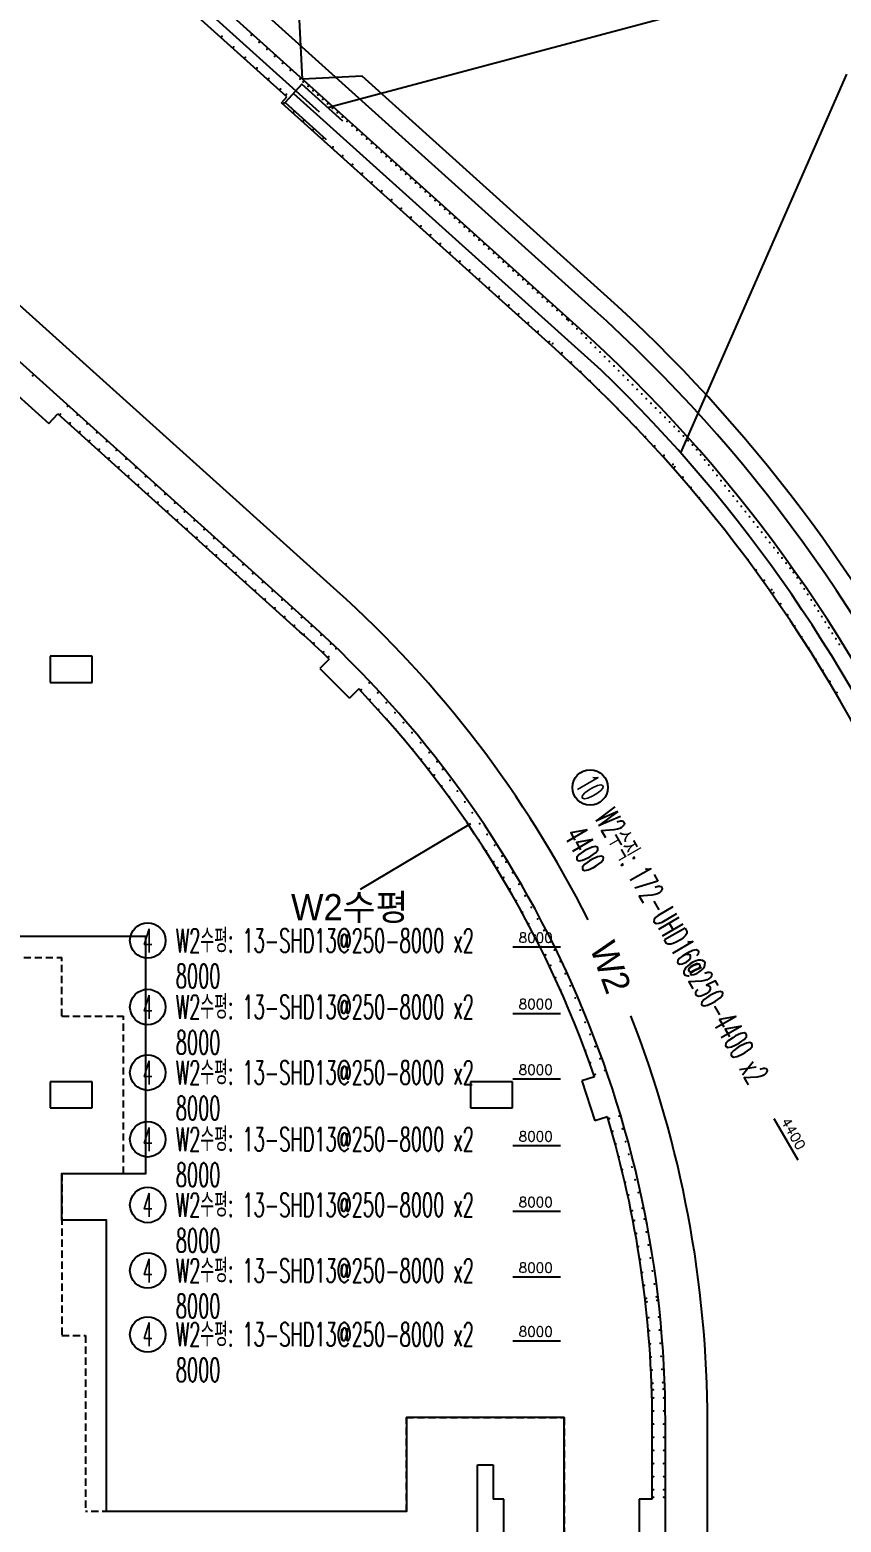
# Model space of a CAD drawing. Header units: millimetres. Extents: x 231380 to 990673, y -319231 to 132826.
# Drawn here: x 462000 to 477431, y -278269 to -249861 of the extents above; entities that cross this region are included whole.
import ezdxf
from ezdxf.enums import TextEntityAlignment as Align

# ---------------------------------------------------------------- set-up
doc = ezdxf.new("R2010")
doc.units = ezdxf.units.MM
doc.header["$LTSCALE"] = 91
doc.linetypes.add('XS-기초$0$HID', pattern=[2.3, 1.5, -0.8])
for name, color, linetype in [('00', 7, 'Continuous'), ('LEADER', 7, 'Continuous'), ('NAME-W', 2, 'Continuous'), ('XDIM', 7, 'Continuous'), ('XREBAR', 1, 'Continuous'), ('XS-기초$0$WALL', 11, 'Continuous'), ('XS-기초$0$기초연단', 3, 'Continuous'), ('XTAG', 7, 'Continuous')]:
    doc.layers.add(name, color=color, linetype=linetype)
doc.styles.add('XRebar', font='Romans.shx', dxfattribs={"bigfont": 'whgtxt.shx'})
doc.styles.add('XRebar2', font='Romans.shx')
doc.styles.add('돋음', font='Dotum.ttf')

# ---------------------------------------------------------------- blocks, each defined once
blk = doc.blocks.new('zdhadbs')
at = {"color": 6, "linetype": 'ByBlock'}
blk.add_lwpolyline([(26745, -18830), (26745, -6265), (23745, -6265), (23745, -8055), (18040, -8055), (18040, -2505), (17190, -2505), (17190, -1620), (18790, -1620), (18790, 2895), (13290, 2895), (13290, 2495), (7465, 2495), (7465, 10130), (11790, 10130), (11790, 12230), (12540, 12230), (12540, 18580), (9540, 18580), (9540, 19330), (-3035, 19330)], dxfattribs=at)
at = {"layer": 'XS-기초$0$WALL', "color": 5}
for p, q in [((26973, 14527), (1759, 37230)), ((21469, 18877), (17159, 22758)), ((21369, 18765), (21469, 18877)), ((26571, 14081), (21369, 18765)), ((21887, 8879), (11706, 18047)), ((16351, 13192), (16945, 12657)), ((16945, 12657), (17112, 12842)), ((21720, 8694), (17112, 12842)), ((16965, 8230), (16965, 7730)), ((17765, 8230), (16965, 8230)), ((17765, 7730), (17765, 8230)), ((22276, 8174), (22098, 7998)), ((22098, 7998), (22661, 7429)), ((16965, 7730), (17765, 7730)), ((22839, 7605), (22661, 7429)), ((16965, 130), (16965, -370)), ((17765, 130), (16965, 130)), ((17765, -370), (17765, 130)), ((24965, 130), (24965, -370)), ((25765, 130), (24965, 130)), ((25765, -370), (25765, 130)), ((27322, 221), (27084, 145)), ((27084, 145), (27329, -617)), ((16965, -370), (17765, -370)), ((24965, -370), (25765, -370)), ((27567, -540), (27329, -617)), ((28420, -7820), (28420, -6355)), ((28670, -19270), (28670, -6255)), ((25095, -8655), (25095, -7165)), ((25095, -7165), (25395, -7165)), ((25395, -7165), (25395, -7820)), ((25595, -7820), (25395, -7820)), ((25595, -8620), (25595, -7820)), ((28420, -7820), (28170, -7820)), ((28170, -7820), (28170, -8620))]:
    blk.add_line(p, q, dxfattribs=at)
for radius, start, end in [(28100, 0, 48), (27500, 0, 48), (20500, 0, 48), (20250, 45.845, 48), (20250, 18.9509, 43.5813), (20250, 0, 16.6872)]:
    blk.add_arc((8170, -6355), radius, start, end, dxfattribs=at)
at = {"layer": 'XS-기초$0$기초연단'}
blk.add_line((27274, 14862), (1848, 37755), dxfattribs=at)
at = {"layer": 'XS-기초$0$기초연단', "linetype": 'XS-기초$0$HID'}
for p, q in [((7465, 2495), (17190, 2495)), ((17190, 1380), (17190, 2495)), ((17190, 1380), (18365, 1380)), ((18365, -1620), (18365, 1380)), ((17190, -1620), (18365, -1620)), ((17190, -1620), (17190, -4705)), ((17190, -4705), (17640, -4705)), ((17640, -4705), (17640, -8055)), ((23745, -6265), (26745, -6265)), ((23745, -8055), (23745, -6265)), ((26745, -6265), (26745, -18830)), ((23745, -8055), (17640, -8055))]:
    blk.add_line(p, q, dxfattribs=at)
at = {"layer": 'XS-기초$0$기초연단'}
blk.add_arc((8170, -6355), 28550, 0, 48, dxfattribs=at)
blk = doc.blocks.new('*U1089', base_point=(463904.9256, -274695.4661))
at = {"layer": 'XTAG', "color": 0, "linetype": 'Continuous', "ltscale": 1.57717e-317}
blk.add_circle((464242.4256, -274695.4661), 337.5, dxfattribs=at)
at = {"layer": 'XTAG', "color": 0, "linetype": 'Continuous', "ltscale": 1.57717e-317, "style": 'XRebar', "width": 0.5}
blk.add_text('4', height=450, dxfattribs=at).set_placement((464242.4256, -274695.4661), align=Align.MIDDLE_CENTER)
at = {"layer": 'XTAG', "color": 0, "linetype": 'Continuous', "ltscale": 1.57717e-317, "style": 'XRebar', "width": 0.55}
for s, p in [('W2수평: 13-SHD13@250-8000 x2', (464776.8006, -274695.4661)), ('8000', (464776.8006, -275370.4661))]:
    blk.add_text(s, height=450, dxfattribs=at).set_placement(p, align=Align.MIDDLE_LEFT)
blk = doc.blocks.new('*U1090', base_point=(463904.9256, -273479.5163))
at = {"layer": 'XTAG', "color": 0, "linetype": 'Continuous', "ltscale": 1.57717e-317}
blk.add_circle((464242.4256, -273479.5163), 337.5, dxfattribs=at)
at = {"layer": 'XTAG', "color": 0, "linetype": 'Continuous', "ltscale": 1.57717e-317, "style": 'XRebar', "width": 0.5}
blk.add_text('4', height=450, dxfattribs=at).set_placement((464242.4256, -273479.5163), align=Align.MIDDLE_CENTER)
at = {"layer": 'XTAG', "color": 0, "linetype": 'Continuous', "ltscale": 1.57717e-317, "style": 'XRebar', "width": 0.55}
for s, p in [('W2수평: 13-SHD13@250-8000 x2', (464776.8006, -273479.5163)), ('8000', (464776.8006, -274154.5163))]:
    blk.add_text(s, height=450, dxfattribs=at).set_placement(p, align=Align.MIDDLE_LEFT)
blk = doc.blocks.new('*U1091', base_point=(463904.9256, -272230.7023))
at = {"layer": 'XTAG', "color": 0, "linetype": 'Continuous', "ltscale": 1.57717e-317}
blk.add_circle((464242.4256, -272230.7023), 337.5, dxfattribs=at)
at = {"layer": 'XTAG', "color": 0, "linetype": 'Continuous', "ltscale": 1.57717e-317, "style": 'XRebar', "width": 0.5}
blk.add_text('4', height=450, dxfattribs=at).set_placement((464242.4256, -272230.7023), align=Align.MIDDLE_CENTER)
at = {"layer": 'XTAG', "color": 0, "linetype": 'Continuous', "ltscale": 1.57717e-317, "style": 'XRebar', "width": 0.55}
for s, p in [('W2수평: 13-SHD13@250-8000 x2', (464776.8006, -272230.7023)), ('8000', (464776.8006, -272905.7023))]:
    blk.add_text(s, height=450, dxfattribs=at).set_placement(p, align=Align.MIDDLE_LEFT)
blk = doc.blocks.new('*U1092', base_point=(463904.9256, -270980.3894))
at = {"layer": 'XTAG', "color": 0, "linetype": 'Continuous', "ltscale": 1.57717e-317}
blk.add_circle((464242.4256, -270980.3894), 337.5, dxfattribs=at)
at = {"layer": 'XTAG', "color": 0, "linetype": 'Continuous', "ltscale": 1.57717e-317, "style": 'XRebar', "width": 0.55}
for s, p in [('W2수평: 13-SHD13@250-8000 x2', (464776.8006, -270980.3894)), ('8000', (464776.8006, -271655.3894))]:
    blk.add_text(s, height=450, dxfattribs=at).set_placement(p, align=Align.MIDDLE_LEFT)
at = {"layer": 'XTAG', "color": 0, "linetype": 'Continuous', "ltscale": 1.57717e-317, "style": 'XRebar', "width": 0.5}
blk.add_text('4', height=450, dxfattribs=at).set_placement((464242.4256, -270980.3894), align=Align.MIDDLE_CENTER)
blk = doc.blocks.new('*U1093', base_point=(463904.9256, -269711.4059))
at = {"layer": 'XTAG', "color": 0, "linetype": 'Continuous', "ltscale": 1.57717e-317}
blk.add_circle((464242.4256, -269711.4059), 337.5, dxfattribs=at)
at = {"layer": 'XTAG', "color": 0, "linetype": 'Continuous', "ltscale": 1.57717e-317, "style": 'XRebar', "width": 0.5}
blk.add_text('4', height=450, dxfattribs=at).set_placement((464242.4256, -269711.4059), align=Align.MIDDLE_CENTER)
at = {"layer": 'XTAG', "color": 0, "linetype": 'Continuous', "ltscale": 1.57717e-317, "style": 'XRebar', "width": 0.55}
for s, p in [('W2수평: 13-SHD13@250-8000 x2', (464776.8006, -269711.4059)), ('8000', (464776.8006, -270386.4059))]:
    blk.add_text(s, height=450, dxfattribs=at).set_placement(p, align=Align.MIDDLE_LEFT)
blk = doc.blocks.new('*U1094', base_point=(463904.9256, -268462.592))
at = {"layer": 'XTAG', "color": 0, "linetype": 'Continuous', "ltscale": 1.57717e-317}
blk.add_circle((464242.4256, -268462.592), 337.5, dxfattribs=at)
at = {"layer": 'XTAG', "color": 0, "linetype": 'Continuous', "ltscale": 1.57717e-317, "style": 'XRebar', "width": 0.5}
blk.add_text('4', height=450, dxfattribs=at).set_placement((464242.4256, -268462.592), align=Align.MIDDLE_CENTER)
at = {"layer": 'XTAG', "color": 0, "linetype": 'Continuous', "ltscale": 1.57717e-317, "style": 'XRebar', "width": 0.55}
for s, p in [('W2수평: 13-SHD13@250-8000 x2', (464776.8006, -268462.592)), ('8000', (464776.8006, -269137.592))]:
    blk.add_text(s, height=450, dxfattribs=at).set_placement(p, align=Align.MIDDLE_LEFT)
blk = doc.blocks.new('*U1095', base_point=(463904.9256, -267197.3466))
at = {"layer": 'XTAG', "color": 0, "linetype": 'Continuous', "ltscale": 1.57717e-317}
blk.add_circle((464242.4256, -267197.3466), 337.5, dxfattribs=at)
at = {"layer": 'XTAG', "color": 0, "linetype": 'Continuous', "ltscale": 1.57717e-317, "style": 'XRebar', "width": 0.5}
blk.add_text('4', height=450, dxfattribs=at).set_placement((464242.4256, -267197.3466), align=Align.MIDDLE_CENTER)
at = {"layer": 'XTAG', "color": 0, "linetype": 'Continuous', "ltscale": 1.57717e-317, "style": 'XRebar', "width": 0.55}
for s, p in [('W2수평: 13-SHD13@250-8000 x2', (464776.8006, -267197.3466)), ('8000', (464776.8006, -267872.3466))]:
    blk.add_text(s, height=450, dxfattribs=at).set_placement(p, align=Align.MIDDLE_LEFT)
blk = doc.blocks.new('*U1104', base_point=(472488, -263991))
at = {"layer": 'XTAG', "color": 0, "linetype": 'Continuous', "ltscale": 4.34369e-311}
blk.add_circle((472657, -264283), 337, dxfattribs=at)
at = {"layer": 'XTAG', "color": 0, "linetype": 'Continuous', "ltscale": 4.34369e-311, "style": 'XRebar', "oblique": 360, "width": 0.5}
blk.add_text('10', height=450, rotation=300, dxfattribs=at).set_placement((472657, -264283), align=Align.MIDDLE_CENTER)
at = {"layer": 'XTAG', "color": 0, "linetype": 'Continuous', "ltscale": 4.34369e-311, "style": 'XRebar', "oblique": 360, "width": 0.55}
for s, p in [('W2수직: 172-UHD16@250-4400 x2', (472924, -264746)), ('4400', (472339, -265084))]:
    blk.add_text(s, height=450, rotation=300, dxfattribs=at).set_placement(p, align=Align.MIDDLE_LEFT)

msp = doc.modelspace()

# ---------------------------------------------------------------- linework, layer by layer
at = {"layer": 'LEADER'}
for p, q in [((467841, -260539.7), (458254.4, -251908)), ((474888.5, -288483.7), (474888.5, -276268.7))]:
    msp.add_line(p, q, dxfattribs=at)
msp.add_lwpolyline([(467189.1, -250802.4), (467129.8, -249672.6), (458050.2, -241497.3)], dxfattribs=at)
msp.add_lwpolyline([(479567.4, -263707.5, 0.0963641), (472926.4, -254891.8), (468318.9, -250743.2), (467189.1, -250802.4)], format="xyb", dxfattribs=at)
for start, end in [(26.69093, 48), (0, 21.30907)]:
    msp.add_arc((453588.5, -276368.7), 21300, start, end, dxfattribs=at)
at = {"layer": 'XDIM', "color": 250, "linetype": 'Continuous', "ltscale": 5e-324}
for p, q in [((471637.9, -267291.8), (471637.9, -267291.8)), ((471637.9, -268557.1), (471637.9, -268557.1)), ((471637.9, -269805.9), (471637.9, -269805.9)), ((476402.1, -270959.8), (476402.2, -270959.8)), ((471637.9, -271074.9), (471637.9, -271074.9)), ((471637.9, -272325.2), (471637.9, -272325.2)), ((471637.9, -273574), (471637.9, -273574)), ((471637.9, -274790), (471637.9, -274790))]:
    msp.add_line(p, q, dxfattribs=at)
at = {"layer": 'XDIM'}
for points in [[(447108.3, -233057.4), (467505.1, -251422.8)], [(467953, -251597.9), (467172.7, -250895.3), (466858.2, -251244.6), (467638.5, -251947.2)], [(467015.4, -251070), (472858.9, -256331.4)], [(470383.8, -264975.4), (468284.3, -266223.5)]]:
    msp.add_lwpolyline(points, dxfattribs=at)
at = {"layer": 'XDIM', "color": 1}
for points in [[(467663, -251336.9), (477402.8, -248736.5)], [(474380.8, -257915.6), (477540.4, -250704.6)]]:
    msp.add_lwpolyline(points, dxfattribs=at)
at = {"layer": 'XDIM', "color": 1, "linetype": 'Continuous', "ltscale": 5e-324}
for points in [[(471186.4, -267318.3), (472096.6, -267318.3)], [(471186.4, -268583.6), (472096.6, -268583.6)], [(471186.4, -269832.4), (472096.6, -269832.4)], [(476153.7, -270582.4), (476608.3, -271369.8)], [(471186.4, -271101.3), (472096.6, -271101.3)], [(471186.4, -272351.7), (472096.6, -272351.7)], [(471186.4, -273600.5), (472096.6, -273600.5)], [(471186.4, -274816.4), (472096.6, -274816.4)]]:
    msp.add_lwpolyline(points, dxfattribs=at)
at = {"layer": 'XDIM'}
msp.add_arc((453588.5, -276368.7), 27800, 0, 46.11774, dxfattribs=at)
at = {"layer": 'XREBAR', "color": 171, "linetype": 'Continuous', "ltscale": 2.59033e-317, "const_width": 20}
for points in [[(465643.2, -249984.7, -1), (465663.2, -249984.7, -1), (465643.2, -249984.7)], [(466201.4, -249962.5, -1), (466221.4, -249962.5, -1), (466201.4, -249962.5)], [(465866.1, -250185.4, -1), (465886.1, -250185.4, -1), (465866.1, -250185.4)], [(466350, -250096.4, -1), (466370, -250096.4, -1), (466350, -250096.4)], [(466498.7, -250230.2, -1), (466518.7, -250230.2, -1), (466498.7, -250230.2)], [(466089.1, -250386.2, -1), (466109.1, -250386.2, -1), (466089.1, -250386.2)], [(466647.3, -250364, -1), (466667.3, -250364, -1), (466647.3, -250364)], [(466795.9, -250497.8, -1), (466815.9, -250497.8, -1), (466795.9, -250497.8)], [(466312, -250586.9, -1), (466332, -250586.9, -1), (466312, -250586.9)], [(466535, -250787.7, -1), (466555, -250787.7, -1), (466535, -250787.7)], [(466944.6, -250631.7, -1), (466964.6, -250631.7, -1), (466944.6, -250631.7)], [(467129.3, -250798, -1), (467149.3, -250798, -1), (467129.3, -250798)], [(466757.9, -250988.4, -1), (466777.9, -250988.4, -1), (466757.9, -250988.4)], [(466868.3, -251087.8, -1), (466888.3, -251087.8, -1), (466868.3, -251087.8)], [(462043.9, -256445.9, -1), (462063.9, -256445.9, -1), (462043.9, -256445.9)], [(462706.6, -257025.7, -1), (462726.6, -257025.7, -1), (462706.6, -257025.7)], [(462570.7, -257176, -1), (462590.7, -257176, -1), (462570.7, -257176)], [(462756.1, -257343.7, -1), (462776.1, -257343.7, -1), (462756.1, -257343.7)], [(462892, -257193.3, -1), (462912, -257193.3, -1), (462892, -257193.3)], [(463077.5, -257361, -1), (463097.5, -257361, -1), (463077.5, -257361)], [(462941.6, -257511.3, -1), (462961.6, -257511.3, -1), (462941.6, -257511.3)], [(463262.9, -257528.7, -1), (463282.9, -257528.7, -1), (463262.9, -257528.7)], [(463127, -257679, -1), (463147, -257679, -1), (463127, -257679)], [(463312.5, -257846.7, -1), (463332.5, -257846.7, -1), (463312.5, -257846.7)], [(463448.4, -257696.3, -1), (463468.4, -257696.3, -1), (463448.4, -257696.3)], [(463633.8, -257864, -1), (463653.8, -257864, -1), (463633.8, -257864)], [(463497.9, -258014.3, -1), (463517.9, -258014.3, -1), (463497.9, -258014.3)], [(463683.3, -258182, -1), (463703.3, -258182, -1), (463683.3, -258182)], [(463819.2, -258031.7, -1), (463839.2, -258031.7, -1), (463819.2, -258031.7)], [(464004.7, -258199.3, -1), (464024.7, -258199.3, -1), (464004.7, -258199.3)], [(463868.8, -258349.7, -1), (463888.8, -258349.7, -1), (463868.8, -258349.7)], [(464054.2, -258517.3, -1), (464074.2, -258517.3, -1), (464054.2, -258517.3)], [(464190.1, -258367, -1), (464210.1, -258367, -1), (464190.1, -258367)], [(464239.7, -258685, -1), (464259.7, -258685, -1), (464239.7, -258685)], [(464375.6, -258534.7, -1), (464395.6, -258534.7, -1), (464375.6, -258534.7)], [(464561, -258702.3, -1), (464581, -258702.3, -1), (464561, -258702.3)], [(464425.1, -258852.6, -1), (464445.1, -258852.6, -1), (464425.1, -258852.6)], [(464610.5, -259020.3, -1), (464630.5, -259020.3, -1), (464610.5, -259020.3)], [(464746.5, -258870, -1), (464766.5, -258870, -1), (464746.5, -258870)], [(464931.9, -259037.7, -1), (464951.9, -259037.7, -1), (464931.9, -259037.7)], [(464796, -259188, -1), (464816, -259188, -1), (464796, -259188)], [(464981.4, -259355.6, -1), (465001.4, -259355.6, -1), (464981.4, -259355.6)], [(465117.3, -259205.3, -1), (465137.3, -259205.3, -1), (465117.3, -259205.3)], [(465302.8, -259373, -1), (465322.8, -259373, -1), (465302.8, -259373)], [(465166.9, -259523.3, -1), (465186.9, -259523.3, -1), (465166.9, -259523.3)], [(465488.2, -259540.7, -1), (465508.2, -259540.7, -1), (465488.2, -259540.7)], [(465352.3, -259691, -1), (465372.3, -259691, -1), (465352.3, -259691)], [(465537.8, -259858.6, -1), (465557.8, -259858.6, -1), (465537.8, -259858.6)], [(465673.7, -259708.3, -1), (465693.7, -259708.3, -1), (465673.7, -259708.3)], [(465859.1, -259876, -1), (465879.1, -259876, -1), (465859.1, -259876)], [(465723.2, -260026.3, -1), (465743.2, -260026.3, -1), (465723.2, -260026.3)], [(465908.6, -260194, -1), (465928.6, -260194, -1), (465908.6, -260194)], [(466044.5, -260043.6, -1), (466064.5, -260043.6, -1), (466044.5, -260043.6)], [(466230, -260211.3, -1), (466250, -260211.3, -1), (466230, -260211.3)], [(466094.1, -260361.6, -1), (466114.1, -260361.6, -1), (466094.1, -260361.6)], [(466415.4, -260379, -1), (466435.4, -260379, -1), (466415.4, -260379)], [(466279.5, -260529.3, -1), (466299.5, -260529.3, -1), (466279.5, -260529.3)], [(466465, -260697, -1), (466485, -260697, -1), (466465, -260697)], [(466600.9, -260546.6, -1), (466620.9, -260546.6, -1), (466600.9, -260546.6)], [(466786.3, -260714.3, -1), (466806.3, -260714.3, -1), (466786.3, -260714.3)], [(466650.4, -260864.6, -1), (466670.4, -260864.6, -1), (466650.4, -260864.6)], [(466835.8, -261032.3, -1), (466855.8, -261032.3, -1), (466835.8, -261032.3)], [(466971.8, -260882, -1), (466991.8, -260882, -1), (466971.8, -260882)], [(467157.2, -261049.6, -1), (467177.2, -261049.6, -1), (467157.2, -261049.6)], [(467021.3, -261200, -1), (467041.3, -261200, -1), (467021.3, -261200)], [(467206.7, -261367.6, -1), (467226.7, -261367.6, -1), (467206.7, -261367.6)], [(467342.6, -261217.3, -1), (467362.6, -261217.3, -1), (467342.6, -261217.3)], [(467392.2, -261535.3, -1), (467412.2, -261535.3, -1), (467392.2, -261535.3)], [(467528.1, -261385, -1), (467548.1, -261385, -1), (467528.1, -261385)], [(467713.5, -261552.6, -1), (467733.5, -261552.6, -1), (467713.5, -261552.6)], [(467811, -261640.8, -1), (467831, -261640.8, -1), (467811, -261640.8)], [(467577.6, -261702.9, -1), (467597.6, -261702.9, -1), (467577.6, -261702.9)], [(467675.1, -261791.1, -1), (467695.1, -261791.1, -1), (467675.1, -261791.1)], [(468296.4, -262419.5, -1), (468316.4, -262419.5, -1), (468296.4, -262419.5)], [(468445.5, -262291.4, -1), (468465.5, -262291.4, -1), (468445.5, -262291.4)], [(468608.4, -262481, -1), (468628.4, -262481, -1), (468608.4, -262481)], [(468459.3, -262609.1, -1), (468479.3, -262609.1, -1), (468459.3, -262609.1)], [(468771.3, -262670.6, -1), (468791.3, -262670.6, -1), (468771.3, -262670.6)], [(468622.2, -262798.7, -1), (468642.2, -262798.7, -1), (468622.2, -262798.7)], [(468785.1, -262988.4, -1), (468805.1, -262988.4, -1), (468785.1, -262988.4)], [(468934.2, -262860.2, -1), (468954.2, -262860.2, -1), (468934.2, -262860.2)], [(469097.2, -263049.8, -1), (469117.2, -263049.8, -1), (469097.2, -263049.8)], [(468948, -263178, -1), (468968, -263178, -1), (468948, -263178)], [(469260.1, -263239.5, -1), (469280.1, -263239.5, -1), (469260.1, -263239.5)], [(469111, -263367.6, -1), (469131, -263367.6, -1), (469111, -263367.6)], [(469273.9, -263557.2, -1), (469293.9, -263557.2, -1), (469273.9, -263557.2)], [(469423, -263429.1, -1), (469443, -263429.1, -1), (469423, -263429.1)], [(469585.9, -263618.7, -1), (469605.9, -263618.7, -1), (469585.9, -263618.7)], [(469436.8, -263746.8, -1), (469456.8, -263746.8, -1), (469436.8, -263746.8)], [(469585, -263919.3, -1), (469605, -263919.3, -1), (469585, -263919.3)], [(469734.1, -263791.2, -1), (469754.1, -263791.2, -1), (469734.1, -263791.2)], [(469683.7, -264047.5, -1), (469703.7, -264047.5, -1), (469683.7, -264047.5)], [(469840.7, -263940, -1), (469860.7, -263940, -1), (469840.7, -263940)], [(469981.9, -264146.2, -1), (470001.9, -264146.2, -1), (469981.9, -264146.2)], [(469824.9, -264253.7, -1), (469844.9, -264253.7, -1), (469824.9, -264253.7)], [(469966.2, -264460, -1), (469986.2, -264460, -1), (469966.2, -264460)], [(470123.2, -264352.5, -1), (470143.2, -264352.5, -1), (470123.2, -264352.5)], [(470107.4, -264666.3, -1), (470127.4, -264666.3, -1), (470107.4, -264666.3)], [(470264.4, -264558.8, -1), (470284.4, -264558.8, -1), (470264.4, -264558.8)], [(470405.6, -264765.1, -1), (470425.6, -264765.1, -1), (470405.6, -264765.1)], [(470248.6, -264872.6, -1), (470268.6, -264872.6, -1), (470248.6, -264872.6)], [(470546.9, -264971.3, -1), (470566.9, -264971.3, -1), (470546.9, -264971.3)], [(470389.9, -265078.8, -1), (470409.9, -265078.8, -1), (470389.9, -265078.8)], [(470531.1, -265285.1, -1), (470551.1, -265285.1, -1), (470531.1, -265285.1)], [(470688.1, -265177.6, -1), (470708.1, -265177.6, -1), (470688.1, -265177.6)], [(470672.4, -265491.4, -1), (470692.4, -265491.4, -1), (470672.4, -265491.4)], [(470829.4, -265383.9, -1), (470849.4, -265383.9, -1), (470829.4, -265383.9)], [(470970.6, -265590.2, -1), (470990.6, -265590.2, -1), (470970.6, -265590.2)], [(470813.6, -265697.7, -1), (470833.6, -265697.7, -1), (470813.6, -265697.7)], [(470889.7, -265808.7, -1), (470909.7, -265808.7, -1), (470889.7, -265808.7)], [(471046.7, -265701.2, -1), (471066.7, -265701.2, -1), (471046.7, -265701.2)], [(471172.6, -265905.9, -1), (471192.6, -265905.9, -1), (471172.6, -265905.9)], [(471003.8, -265997.2, -1), (471023.8, -265997.2, -1), (471003.8, -265997.2)], [(471291.5, -266125.9, -1), (471311.5, -266125.9, -1), (471291.5, -266125.9)], [(471122.7, -266217.1, -1), (471142.7, -266217.1, -1), (471122.7, -266217.1)], [(471241.6, -266437, -1), (471261.6, -266437, -1), (471241.6, -266437)], [(471410.4, -266345.8, -1), (471430.4, -266345.8, -1), (471410.4, -266345.8)], [(471360.5, -266657, -1), (471380.5, -266657, -1), (471360.5, -266657)], [(471529.3, -266565.7, -1), (471549.3, -266565.7, -1), (471529.3, -266565.7)], [(471479.3, -266876.9, -1), (471499.3, -266876.9, -1), (471479.3, -266876.9)], [(471648.2, -266785.6, -1), (471668.2, -266785.6, -1), (471648.2, -266785.6)], [(471767.1, -267005.5, -1), (471787.1, -267005.5, -1), (471767.1, -267005.5)], [(471598.2, -267096.8, -1), (471618.2, -267096.8, -1), (471598.2, -267096.8)], [(471717.1, -267316.7, -1), (471737.1, -267316.7, -1), (471717.1, -267316.7)], [(471886, -267225.5, -1), (471906, -267225.5, -1), (471886, -267225.5)], [(471799.7, -267469.4, -1), (471819.7, -267469.4, -1), (471799.7, -267469.4)], [(471968.5, -267378.1, -1), (471988.5, -267378.1, -1), (471968.5, -267378.1)], [(472079.9, -267595.8, -1), (472099.9, -267595.8, -1), (472079.9, -267595.8)], [(471896.1, -267671, -1), (471916.1, -267671, -1), (471896.1, -267671)], [(471990.7, -267902.4, -1), (472010.7, -267902.4, -1), (471990.7, -267902.4)], [(472174.5, -267827.2, -1), (472194.5, -267827.2, -1), (472174.5, -267827.2)], [(472085.3, -268133.8, -1), (472105.3, -268133.8, -1), (472085.3, -268133.8)], [(472269.1, -268058.6, -1), (472289.1, -268058.6, -1), (472269.1, -268058.6)], [(472179.9, -268365.2, -1), (472199.9, -268365.2, -1), (472179.9, -268365.2)], [(472363.7, -268290.1, -1), (472383.7, -268290.1, -1), (472363.7, -268290.1)], [(472274.5, -268596.6, -1), (472294.5, -268596.6, -1), (472274.5, -268596.6)], [(472458.3, -268521.5, -1), (472478.3, -268521.5, -1), (472458.3, -268521.5)], [(472552.9, -268752.9, -1), (472572.9, -268752.9, -1), (472552.9, -268752.9)], [(472369.1, -268828, -1), (472389.1, -268828, -1), (472369.1, -268828)], [(472647.5, -268984.3, -1), (472667.5, -268984.3, -1), (472647.5, -268984.3)], [(472463.7, -269059.4, -1), (472483.7, -269059.4, -1), (472463.7, -269059.4)], [(472558.3, -269290.8, -1), (472578.3, -269290.8, -1), (472558.3, -269290.8)], [(472742.1, -269215.7, -1), (472762.1, -269215.7, -1), (472742.1, -269215.7)], [(472652.9, -269522.3, -1), (472672.9, -269522.3, -1), (472652.9, -269522.3)], [(472836.7, -269447.1, -1), (472856.7, -269447.1, -1), (472836.7, -269447.1)], [(472743.5, -269744, -1), (472763.5, -269744, -1), (472743.5, -269744)], [(472927.3, -269668.9, -1), (472947.3, -269668.9, -1), (472927.3, -269668.9)], [(473014.5, -270585.5, -1), (473034.5, -270585.5, -1), (473014.5, -270585.5)], [(473200.2, -270539.2, -1), (473220.2, -270539.2, -1), (473200.2, -270539.2)], [(473075, -270828.1, -1), (473095, -270828.1, -1), (473075, -270828.1)], [(473260.8, -270781.7, -1), (473280.8, -270781.7, -1), (473260.8, -270781.7)], [(473321.3, -271024.3, -1), (473341.3, -271024.3, -1), (473321.3, -271024.3)], [(473135.6, -271070.7, -1), (473155.6, -271070.7, -1), (473135.6, -271070.7)], [(473196.1, -271313.2, -1), (473216.1, -271313.2, -1), (473196.1, -271313.2)], [(473381.9, -271266.8, -1), (473401.9, -271266.8, -1), (473381.9, -271266.8)], [(473256.7, -271555.8, -1), (473276.7, -271555.8, -1), (473256.7, -271555.8)], [(473442.4, -271509.4, -1), (473462.4, -271509.4, -1), (473442.4, -271509.4)], [(473317.2, -271798.3, -1), (473337.2, -271798.3, -1), (473317.2, -271798.3)], [(473503, -271752, -1), (473523, -271752, -1), (473503, -271752)], [(473377.8, -272040.9, -1), (473397.8, -272040.9, -1), (473377.8, -272040.9)], [(473563.5, -271994.5, -1), (473583.5, -271994.5, -1), (473563.5, -271994.5)], [(473452.3, -272339.4, -1), (473472.3, -272339.4, -1), (473452.3, -272339.4)], [(473638, -272293.1, -1), (473658, -272293.1, -1), (473638, -272293.1)], [(473489.7, -272527, -1), (473509.7, -272527, -1), (473489.7, -272527)], [(473679.9, -272497.9, -1), (473699.9, -272497.9, -1), (473679.9, -272497.9)], [(473527.5, -272774.2, -1), (473547.5, -272774.2, -1), (473527.5, -272774.2)], [(473717.8, -272745, -1), (473737.8, -272745, -1), (473717.8, -272745)], [(473755.6, -272992.1, -1), (473775.6, -272992.1, -1), (473755.6, -272992.1)], [(473565.4, -273021.3, -1), (473585.4, -273021.3, -1), (473565.4, -273021.3)], [(473603.2, -273268.4, -1), (473623.2, -273268.4, -1), (473603.2, -273268.4)], [(473793.5, -273239.3, -1), (473813.5, -273239.3, -1), (473793.5, -273239.3)], [(473641.1, -273515.5, -1), (473661.1, -273515.5, -1), (473641.1, -273515.5)], [(473831.3, -273486.4, -1), (473851.3, -273486.4, -1), (473831.3, -273486.4)], [(473678.9, -273762.6, -1), (473698.9, -273762.6, -1), (473678.9, -273762.6)], [(473869.2, -273733.5, -1), (473889.2, -273733.5, -1), (473869.2, -273733.5)], [(473716.8, -274009.7, -1), (473736.8, -274009.7, -1), (473716.8, -274009.7)], [(473726.7, -274074.4, -1), (473746.7, -274074.4, -1), (473726.7, -274074.4)], [(473907, -273980.6, -1), (473927, -273980.6, -1), (473907, -273980.6)], [(473916.9, -274045.3, -1), (473936.9, -274045.3, -1), (473916.9, -274045.3)], [(473758.9, -274375.9, -1), (473778.9, -274375.9, -1), (473758.9, -274375.9)], [(473949.4, -274363.6, -1), (473969.4, -274363.6, -1), (473949.4, -274363.6)], [(473775, -274625.4, -1), (473795, -274625.4, -1), (473775, -274625.4)], [(473965.5, -274613.1, -1), (473985.5, -274613.1, -1), (473965.5, -274613.1)], [(473791.2, -274874.9, -1), (473811.2, -274874.9, -1), (473791.2, -274874.9)], [(473981.6, -274862.6, -1), (474001.6, -274862.6, -1), (473981.6, -274862.6)], [(473807.3, -275124.3, -1), (473827.3, -275124.3, -1), (473807.3, -275124.3)], [(473997.7, -275112, -1), (474017.7, -275112, -1), (473997.7, -275112)], [(473823.4, -275373.8, -1), (473843.4, -275373.8, -1), (473823.4, -275373.8)], [(474013.8, -275361.5, -1), (474033.8, -275361.5, -1), (474013.8, -275361.5)], [(473839.5, -275623.3, -1), (473859.5, -275623.3, -1), (473839.5, -275623.3)], [(473847.6, -275748.7, -1), (473867.6, -275748.7, -1), (473847.6, -275748.7)], [(474029.9, -275611, -1), (474049.9, -275611, -1), (474029.9, -275611)], [(474038, -275736.4, -1), (474058, -275736.4, -1), (474038, -275736.4)], [(473852.2, -275902.3, -1), (473872.2, -275902.3, -1), (473852.2, -275902.3)], [(474048.5, -275902.3, -1), (474068.5, -275902.3, -1), (474048.5, -275902.3)], [(473852.2, -276152.3, -1), (473872.2, -276152.3, -1), (473852.2, -276152.3)], [(473852.2, -276402.3, -1), (473872.2, -276402.3, -1), (473852.2, -276402.3)], [(474048.5, -276152.3, -1), (474068.5, -276152.3, -1), (474048.5, -276152.3)], [(474048.5, -276402.3, -1), (474068.5, -276402.3, -1), (474048.5, -276402.3)], [(473852.2, -276652.3, -1), (473872.2, -276652.3, -1), (473852.2, -276652.3)], [(474048.5, -276652.3, -1), (474068.5, -276652.3, -1), (474048.5, -276652.3)], [(473852.2, -276902.3, -1), (473872.2, -276902.3, -1), (473852.2, -276902.3)], [(474048.5, -276902.3, -1), (474068.5, -276902.3, -1), (474048.5, -276902.3)], [(473852.2, -277152.3, -1), (473872.2, -277152.3, -1), (473852.2, -277152.3)], [(474048.5, -277152.3, -1), (474068.5, -277152.3, -1), (474048.5, -277152.3)], [(473852.2, -277402.3, -1), (473872.2, -277402.3, -1), (473852.2, -277402.3)], [(474048.5, -277402.3, -1), (474068.5, -277402.3, -1), (474048.5, -277402.3)], [(473852.2, -277652.3, -1), (473872.2, -277652.3, -1), (473852.2, -277652.3)], [(473852.2, -277793.7, -1), (473872.2, -277793.7, -1), (473852.2, -277793.7)], [(474048.5, -277652.3, -1), (474068.5, -277652.3, -1), (474048.5, -277652.3)], [(474048.5, -277793.7, -1), (474068.5, -277793.7, -1), (474048.5, -277793.7)]]:
    msp.add_lwpolyline(points, format="xyb", dxfattribs=at)
at = {"layer": 'XREBAR', "color": 31, "linetype": 'Continuous', "ltscale": 2.59033e-317, "const_width": 20}
for points in [[(467188.7, -250851.5, -1), (467208.7, -250851.5, -1), (467188.7, -250851.5)], [(467281.6, -250935.1, -1), (467301.6, -250935.1, -1), (467281.6, -250935.1)], [(467374.5, -251018.8, -1), (467394.5, -251018.8, -1), (467374.5, -251018.8)], [(467467.4, -251102.4, -1), (467487.4, -251102.4, -1), (467467.4, -251102.4)], [(466827.4, -251252.8, -1), (466847.4, -251252.8, -1), (466827.4, -251252.8)], [(467013.2, -251420.1, -1), (467033.2, -251420.1, -1), (467013.2, -251420.1)], [(467560.3, -251186.1, -1), (467580.3, -251186.1, -1), (467560.3, -251186.1)], [(467653.2, -251269.7, -1), (467673.2, -251269.7, -1), (467653.2, -251269.7)], [(467746.1, -251353.3, -1), (467766.1, -251353.3, -1), (467746.1, -251353.3)], [(467199, -251587.4, -1), (467219, -251587.4, -1), (467199, -251587.4)], [(467839, -251437, -1), (467859, -251437, -1), (467839, -251437)], [(467931.9, -251520.6, -1), (467951.9, -251520.6, -1), (467931.9, -251520.6)], [(468024.7, -251604.3, -1), (468044.7, -251604.3, -1), (468024.7, -251604.3)], [(468117.6, -251687.9, -1), (468137.6, -251687.9, -1), (468117.6, -251687.9)], [(467384.7, -251754.6, -1), (467404.7, -251754.6, -1), (467384.7, -251754.6)], [(467570.5, -251921.9, -1), (467590.5, -251921.9, -1), (467570.5, -251921.9)], [(468210.5, -251771.6, -1), (468230.5, -251771.6, -1), (468210.5, -251771.6)], [(468303.4, -251855.2, -1), (468323.4, -251855.2, -1), (468303.4, -251855.2)], [(468396.3, -251938.8, -1), (468416.3, -251938.8, -1), (468396.3, -251938.8)], [(467756.3, -252089.2, -1), (467776.3, -252089.2, -1), (467756.3, -252089.2)], [(467942.1, -252256.5, -1), (467962.1, -252256.5, -1), (467942.1, -252256.5)], [(468489.2, -252022.5, -1), (468509.2, -252022.5, -1), (468489.2, -252022.5)], [(468582.1, -252106.1, -1), (468602.1, -252106.1, -1), (468582.1, -252106.1)], [(468675, -252189.8, -1), (468695, -252189.8, -1), (468675, -252189.8)], [(468767.9, -252273.4, -1), (468787.9, -252273.4, -1), (468767.9, -252273.4)], [(468127.9, -252423.8, -1), (468147.9, -252423.8, -1), (468127.9, -252423.8)], [(468860.8, -252357, -1), (468880.8, -252357, -1), (468860.8, -252357)], [(468953.7, -252440.7, -1), (468973.7, -252440.7, -1), (468953.7, -252440.7)], [(469046.6, -252524.3, -1), (469066.6, -252524.3, -1), (469046.6, -252524.3)], [(468313.7, -252591.1, -1), (468333.7, -252591.1, -1), (468313.7, -252591.1)], [(468499.5, -252758.3, -1), (468519.5, -252758.3, -1), (468499.5, -252758.3)], [(469139.5, -252608, -1), (469159.5, -252608, -1), (469139.5, -252608)], [(469232.4, -252691.6, -1), (469252.4, -252691.6, -1), (469232.4, -252691.6)], [(469325.3, -252775.2, -1), (469345.3, -252775.2, -1), (469325.3, -252775.2)], [(468685.2, -252925.6, -1), (468705.2, -252925.6, -1), (468685.2, -252925.6)], [(468871, -253092.9, -1), (468891, -253092.9, -1), (468871, -253092.9)], [(469418.1, -252858.9, -1), (469438.1, -252858.9, -1), (469418.1, -252858.9)], [(469511, -252942.5, -1), (469531, -252942.5, -1), (469511, -252942.5)], [(469603.9, -253026.2, -1), (469623.9, -253026.2, -1), (469603.9, -253026.2)], [(469696.8, -253109.8, -1), (469716.8, -253109.8, -1), (469696.8, -253109.8)], [(469056.8, -253260.2, -1), (469076.8, -253260.2, -1), (469056.8, -253260.2)], [(469789.7, -253193.5, -1), (469809.7, -253193.5, -1), (469789.7, -253193.5)], [(469882.6, -253277.1, -1), (469902.6, -253277.1, -1), (469882.6, -253277.1)], [(469975.5, -253360.7, -1), (469995.5, -253360.7, -1), (469975.5, -253360.7)], [(469242.6, -253427.5, -1), (469262.6, -253427.5, -1), (469242.6, -253427.5)], [(469428.4, -253594.8, -1), (469448.4, -253594.8, -1), (469428.4, -253594.8)], [(470068.4, -253444.4, -1), (470088.4, -253444.4, -1), (470068.4, -253444.4)], [(470161.3, -253528, -1), (470181.3, -253528, -1), (470161.3, -253528)], [(470254.2, -253611.7, -1), (470274.2, -253611.7, -1), (470254.2, -253611.7)], [(470347.1, -253695.3, -1), (470367.1, -253695.3, -1), (470347.1, -253695.3)], [(469614.2, -253762, -1), (469634.2, -253762, -1), (469614.2, -253762)], [(469800, -253929.3, -1), (469820, -253929.3, -1), (469800, -253929.3)], [(470440, -253778.9, -1), (470460, -253778.9, -1), (470440, -253778.9)], [(470532.9, -253862.6, -1), (470552.9, -253862.6, -1), (470532.9, -253862.6)], [(470625.8, -253946.2, -1), (470645.8, -253946.2, -1), (470625.8, -253946.2)], [(469985.7, -254096.6, -1), (470005.7, -254096.6, -1), (469985.7, -254096.6)], [(470171.5, -254263.9, -1), (470191.5, -254263.9, -1), (470171.5, -254263.9)], [(470718.6, -254029.9, -1), (470738.6, -254029.9, -1), (470718.6, -254029.9)], [(470811.5, -254113.5, -1), (470831.5, -254113.5, -1), (470811.5, -254113.5)], [(470904.4, -254197.1, -1), (470924.4, -254197.1, -1), (470904.4, -254197.1)], [(470357.3, -254431.2, -1), (470377.3, -254431.2, -1), (470357.3, -254431.2)], [(470997.3, -254280.8, -1), (471017.3, -254280.8, -1), (470997.3, -254280.8)], [(471090.2, -254364.4, -1), (471110.2, -254364.4, -1), (471090.2, -254364.4)], [(471183.1, -254448.1, -1), (471203.1, -254448.1, -1), (471183.1, -254448.1)], [(471276, -254531.7, -1), (471296, -254531.7, -1), (471276, -254531.7)], [(470543.1, -254598.4, -1), (470563.1, -254598.4, -1), (470543.1, -254598.4)], [(470728.9, -254765.7, -1), (470748.9, -254765.7, -1), (470728.9, -254765.7)], [(471368.9, -254615.4, -1), (471388.9, -254615.4, -1), (471368.9, -254615.4)], [(471461.8, -254699, -1), (471481.8, -254699, -1), (471461.8, -254699)], [(471554.7, -254782.6, -1), (471574.7, -254782.6, -1), (471554.7, -254782.6)], [(470914.7, -254933, -1), (470934.7, -254933, -1), (470914.7, -254933)], [(471100.5, -255100.3, -1), (471120.5, -255100.3, -1), (471100.5, -255100.3)], [(471647.6, -254866.3, -1), (471667.6, -254866.3, -1), (471647.6, -254866.3)], [(471740.5, -254949.9, -1), (471760.5, -254949.9, -1), (471740.5, -254949.9)], [(471833.4, -255033.6, -1), (471853.4, -255033.6, -1), (471833.4, -255033.6)], [(471926.3, -255117.2, -1), (471946.3, -255117.2, -1), (471926.3, -255117.2)], [(471286.2, -255267.6, -1), (471306.2, -255267.6, -1), (471286.2, -255267.6)], [(472019.2, -255200.8, -1), (472039.2, -255200.8, -1), (472019.2, -255200.8)], [(472112, -255284.5, -1), (472132, -255284.5, -1), (472112, -255284.5)], [(472204.9, -255368.1, -1), (472224.9, -255368.1, -1), (472204.9, -255368.1)], [(472233, -255393.4, -1), (472253, -255393.4, -1), (472233, -255393.4)], [(471472, -255434.9, -1), (471492, -255434.9, -1), (471472, -255434.9)], [(471657.8, -255602.1, -1), (471677.8, -255602.1, -1), (471657.8, -255602.1)], [(472307.6, -255463.5, -1), (472327.6, -255463.5, -1), (472307.6, -255463.5)], [(472395.7, -255552.1, -1), (472415.7, -255552.1, -1), (472395.7, -255552.1)], [(472483.8, -255640.8, -1), (472503.8, -255640.8, -1), (472483.8, -255640.8)], [(471871.6, -255794.7, -1), (471891.6, -255794.7, -1), (471871.6, -255794.7)], [(471936.6, -255832.2, -1), (471956.6, -255832.2, -1), (471936.6, -255832.2)], [(472571.9, -255729.4, -1), (472591.9, -255729.4, -1), (472571.9, -255729.4)], [(472660.1, -255818.1, -1), (472680.1, -255818.1, -1), (472660.1, -255818.1)], [(472748.2, -255906.7, -1), (472768.2, -255906.7, -1), (472748.2, -255906.7)], [(472112.8, -256009.5, -1), (472132.8, -256009.5, -1), (472112.8, -256009.5)], [(472289.1, -256186.8, -1), (472309.1, -256186.8, -1), (472289.1, -256186.8)], [(472836.3, -255995.4, -1), (472856.3, -255995.4, -1), (472836.3, -255995.4)], [(472924.4, -256084, -1), (472944.4, -256084, -1), (472924.4, -256084)], [(473012.6, -256172.7, -1), (473032.6, -256172.7, -1), (473012.6, -256172.7)], [(472465.3, -256364.2, -1), (472485.3, -256364.2, -1), (472465.3, -256364.2)], [(472641.6, -256541.5, -1), (472661.6, -256541.5, -1), (472641.6, -256541.5)], [(473100.7, -256261.4, -1), (473120.7, -256261.4, -1), (473100.7, -256261.4)], [(473188.8, -256350, -1), (473208.8, -256350, -1), (473188.8, -256350)], [(473276.9, -256438.7, -1), (473296.9, -256438.7, -1), (473276.9, -256438.7)], [(473365, -256527.3, -1), (473385, -256527.3, -1), (473365, -256527.3)], [(472817.8, -256718.8, -1), (472837.8, -256718.8, -1), (472817.8, -256718.8)], [(473453.2, -256616, -1), (473473.2, -256616, -1), (473453.2, -256616)], [(473541.3, -256704.6, -1), (473561.3, -256704.6, -1), (473541.3, -256704.6)], [(473629.4, -256793.3, -1), (473649.4, -256793.3, -1), (473629.4, -256793.3)], [(472994.1, -256896.1, -1), (473014.1, -256896.1, -1), (472994.1, -256896.1)], [(473170.3, -257073.4, -1), (473190.3, -257073.4, -1), (473170.3, -257073.4)], [(473717.5, -256881.9, -1), (473737.5, -256881.9, -1), (473717.5, -256881.9)], [(473805.7, -256970.6, -1), (473825.7, -256970.6, -1), (473805.7, -256970.6)], [(473893.8, -257059.2, -1), (473913.8, -257059.2, -1), (473893.8, -257059.2)], [(473346.5, -257250.7, -1), (473366.5, -257250.7, -1), (473346.5, -257250.7)], [(473981.9, -257147.9, -1), (474001.9, -257147.9, -1), (473981.9, -257147.9)], [(474070, -257236.5, -1), (474090, -257236.5, -1), (474070, -257236.5)], [(474158.1, -257325.2, -1), (474178.1, -257325.2, -1), (474158.1, -257325.2)], [(473522.8, -257428, -1), (473542.8, -257428, -1), (473522.8, -257428)], [(473699, -257605.3, -1), (473719, -257605.3, -1), (473699, -257605.3)], [(474246.3, -257413.9, -1), (474266.3, -257413.9, -1), (474246.3, -257413.9)], [(474334.4, -257502.5, -1), (474354.4, -257502.5, -1), (474334.4, -257502.5)], [(474422.5, -257591.2, -1), (474442.5, -257591.2, -1), (474422.5, -257591.2)], [(473875.3, -257782.6, -1), (473895.3, -257782.6, -1), (473875.3, -257782.6)], [(474051.5, -257959.9, -1), (474071.5, -257959.9, -1), (474051.5, -257959.9)], [(474510.6, -257679.8, -1), (474530.6, -257679.8, -1), (474510.6, -257679.8)], [(474593.6, -257763.3, -1), (474613.6, -257763.3, -1), (474593.6, -257763.3)], [(474672.7, -257852.7, -1), (474692.7, -257852.7, -1), (474672.7, -257852.7)], [(474750.1, -257950.9, -1), (474770.1, -257950.9, -1), (474750.1, -257950.9)], [(474222.6, -258132.1, -1), (474242.6, -258132.1, -1), (474222.6, -258132.1)], [(474257.9, -258179.6, -1), (474277.9, -258179.6, -1), (474257.9, -258179.6)], [(474827.4, -258049.1, -1), (474847.4, -258049.1, -1), (474827.4, -258049.1)], [(474904.8, -258147.3, -1), (474924.8, -258147.3, -1), (474904.8, -258147.3)], [(474982.2, -258245.5, -1), (475002.2, -258245.5, -1), (474982.2, -258245.5)], [(474412.6, -258376, -1), (474432.6, -258376, -1), (474412.6, -258376)], [(475059.5, -258343.7, -1), (475079.5, -258343.7, -1), (475059.5, -258343.7)], [(475136.9, -258441.8, -1), (475156.9, -258441.8, -1), (475136.9, -258441.8)], [(474567.4, -258572.3, -1), (474587.4, -258572.3, -1), (474567.4, -258572.3)], [(474722.1, -258768.7, -1), (474742.1, -258768.7, -1), (474722.1, -258768.7)], [(475214.2, -258540, -1), (475234.2, -258540, -1), (475214.2, -258540)], [(475291.6, -258638.2, -1), (475311.6, -258638.2, -1), (475291.6, -258638.2)], [(475369, -258736.4, -1), (475389, -258736.4, -1), (475369, -258736.4)], [(474876.8, -258965, -1), (474896.8, -258965, -1), (474876.8, -258965)], [(475446.3, -258834.6, -1), (475466.3, -258834.6, -1), (475446.3, -258834.6)], [(475523.7, -258932.8, -1), (475543.7, -258932.8, -1), (475523.7, -258932.8)], [(475601.1, -259030.9, -1), (475621.1, -259030.9, -1), (475601.1, -259030.9)], [(475031.5, -259161.4, -1), (475051.5, -259161.4, -1), (475031.5, -259161.4)], [(475186.3, -259357.8, -1), (475206.3, -259357.8, -1), (475186.3, -259357.8)], [(475678.4, -259129.1, -1), (475698.4, -259129.1, -1), (475678.4, -259129.1)], [(475755.8, -259227.3, -1), (475775.8, -259227.3, -1), (475755.8, -259227.3)], [(475833.2, -259325.5, -1), (475853.2, -259325.5, -1), (475833.2, -259325.5)], [(475341, -259554.1, -1), (475361, -259554.1, -1), (475341, -259554.1)], [(475910.5, -259423.7, -1), (475930.5, -259423.7, -1), (475910.5, -259423.7)], [(475987.9, -259521.8, -1), (476007.9, -259521.8, -1), (475987.9, -259521.8)], [(476065.2, -259620, -1), (476085.2, -259620, -1), (476065.2, -259620)], [(475495.7, -259750.5, -1), (475515.7, -259750.5, -1), (475495.7, -259750.5)], [(475650.4, -259946.9, -1), (475670.4, -259946.9, -1), (475650.4, -259946.9)], [(476142.6, -259718.2, -1), (476162.6, -259718.2, -1), (476142.6, -259718.2)], [(476220, -259816.4, -1), (476240, -259816.4, -1), (476220, -259816.4)], [(476297.3, -259914.6, -1), (476317.3, -259914.6, -1), (476297.3, -259914.6)], [(475805.2, -260143.2, -1), (475825.2, -260143.2, -1), (475805.2, -260143.2)], [(476374.7, -260012.8, -1), (476394.7, -260012.8, -1), (476374.7, -260012.8)], [(476452.1, -260110.9, -1), (476472.1, -260110.9, -1), (476452.1, -260110.9)], [(476514.8, -260190.6, -1), (476534.8, -260190.6, -1), (476514.8, -260190.6)], [(475959.9, -260339.6, -1), (475979.9, -260339.6, -1), (475959.9, -260339.6)], [(476100, -260517.4, -1), (476120, -260517.4, -1), (476100, -260517.4)], [(476585.9, -260291.3, -1), (476605.9, -260291.3, -1), (476585.9, -260291.3)], [(476652.7, -260396.9, -1), (476672.7, -260396.9, -1), (476652.7, -260396.9)], [(476719.6, -260502.5, -1), (476739.6, -260502.5, -1), (476719.6, -260502.5)], [(476137.8, -260574.8, -1), (476157.8, -260574.8, -1), (476137.8, -260574.8)], [(476271.5, -260786.1, -1), (476291.5, -260786.1, -1), (476271.5, -260786.1)], [(476786.4, -260608.1, -1), (476806.4, -260608.1, -1), (476786.4, -260608.1)], [(476853.3, -260713.8, -1), (476873.3, -260713.8, -1), (476853.3, -260713.8)], [(476405.2, -260997.3, -1), (476425.2, -260997.3, -1), (476405.2, -260997.3)], [(476920.1, -260819.4, -1), (476940.1, -260819.4, -1), (476920.1, -260819.4)], [(476986.9, -260925, -1), (477006.9, -260925, -1), (476986.9, -260925)], [(477053.8, -261030.6, -1), (477073.8, -261030.6, -1), (477053.8, -261030.6)], [(476538.9, -261208.6, -1), (476558.9, -261208.6, -1), (476538.9, -261208.6)], [(477120.6, -261136.3, -1), (477140.6, -261136.3, -1), (477120.6, -261136.3)], [(477187.5, -261241.9, -1), (477207.5, -261241.9, -1), (477187.5, -261241.9)], [(477254.3, -261347.5, -1), (477274.3, -261347.5, -1), (477254.3, -261347.5)], [(476672.6, -261419.8, -1), (476692.6, -261419.8, -1), (476672.6, -261419.8)], [(476806.3, -261631, -1), (476826.3, -261631, -1), (476806.3, -261631)], [(477321.2, -261453.1, -1), (477341.2, -261453.1, -1), (477321.2, -261453.1)], [(477388, -261558.7, -1), (477408, -261558.7, -1), (477388, -261558.7)], [(476940, -261842.3, -1), (476960, -261842.3, -1), (476940, -261842.3)], [(477073.7, -262053.5, -1), (477093.7, -262053.5, -1), (477073.7, -262053.5)], [(477207.4, -262264.8, -1), (477227.4, -262264.8, -1), (477207.4, -262264.8)], [(477341.1, -262476, -1), (477361.1, -262476, -1), (477341.1, -262476)]]:
    msp.add_lwpolyline(points, format="xyb", dxfattribs=at)

# ---------------------------------------------------------------- block references
at = {"layer": '00'}
msp.add_blockref('zdhadbs', (445418.5, -270013.7), dxfattribs=at)
at = {"layer": 'XTAG', "color": 171, "linetype": 'Continuous', "ltscale": 2.33129e-317}
msp.add_blockref('*U1104', (472487.8, -263991), dxfattribs=at)
at = {"layer": 'XTAG', "color": 11, "linetype": 'Continuous', "ltscale": 2.33129e-317}
for name, p in [('*U1095', (463904.9, -267197.3)), ('*U1094', (463904.9, -268462.6)), ('*U1093', (463904.9, -269711.4)), ('*U1092', (463904.9, -270980.4)), ('*U1091', (463904.9, -272230.7)), ('*U1090', (463904.9, -273479.5)), ('*U1089', (463904.9, -274695.5))]:
    msp.add_blockref(name, p, dxfattribs=at)

# ---------------------------------------------------------------- texts
at = {"layer": 'NAME-W', "style": '돋음'}
msp.add_text('W2수평', height=500, dxfattribs=at).set_placement((468086, -266562.4), align=Align.MIDDLE_CENTER)
msp.add_text('W2', height=500, rotation=289.92944, dxfattribs=at).set_placement((473047, -267705.2), align=Align.MIDDLE_CENTER)
at = {"layer": 'XDIM', "color": 3, "linetype": 'Continuous', "ltscale": 5e-324, "style": 'XRebar2'}
for p in [(471622.1, -267293.6), (471622.1, -268558.9), (471622.1, -269807.7), (471622.1, -271076.7), (471622.1, -272327), (471622.1, -273575.8), (471622.1, -274791.7)]:
    msp.add_text('8000', height=189, dxfattribs=at).set_placement(p, align=Align.BOTTOM_CENTER)
msp.add_text('4400', height=189, rotation=300, dxfattribs=at).set_placement((476392.7, -270947), align=Align.BOTTOM_CENTER)

doc.saveas('drawing.dxf')
